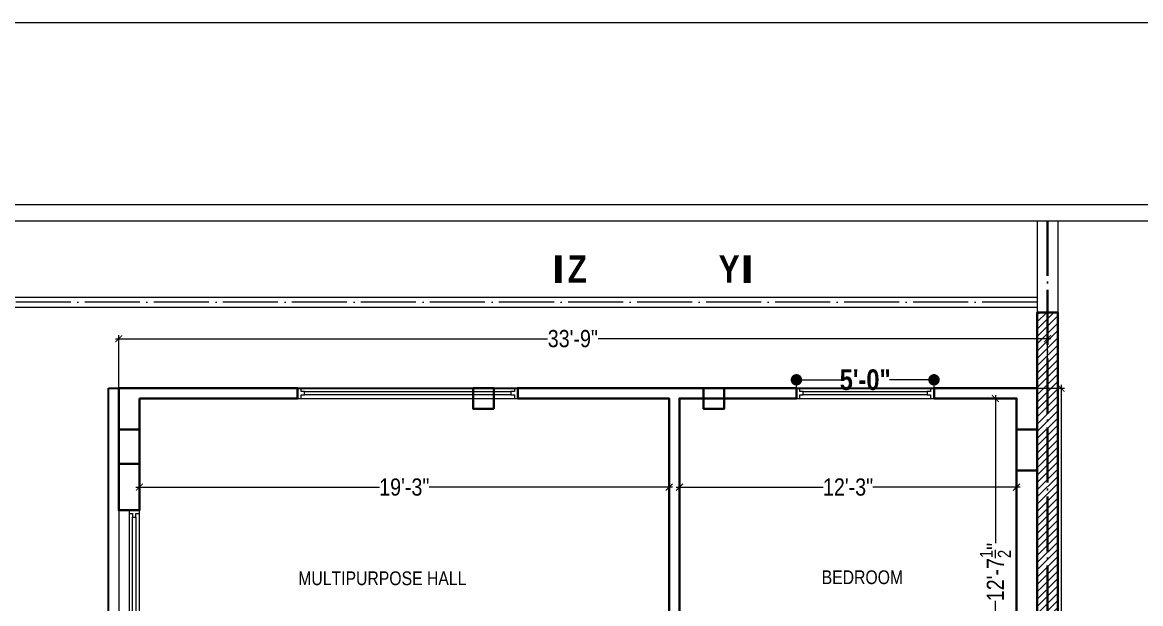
# Model space of a CAD drawing. Header units: millimetres. Extents: x 56222 to 3066687, y -650199 to -121287.
# Drawn here: x 153853.4 to 154341, y -173191.1 to -172937.5 of the extents above; entities that cross this region are included whole.
import ezdxf

# ---------------------------------------------------------------- set-up
doc = ezdxf.new("R2010")
doc.units = ezdxf.units.MM
doc.header["$MEASUREMENT"] = 0
doc.header["$PDMODE"] = 35
doc.linetypes.add('ACAD_ISO04W100', pattern=[30, 24, -3, 0, -3])
doc.layers.get('Defpoints').update_dxf_attribs({"color": 220})
for name, color, linetype, lineweight in [('COLUMN', 1, 'Continuous', 30), ('GROUND FLOOR', 7, 'Continuous', 9), ('GROUND FLOOR  ( HATCH )', 251, 'Continuous', 9), ('SECOND FLOOR', 7, 'Continuous', 9), ('SECOND FLOOR  ( PLINE )', 251, 'Continuous', 30), ('SECOND FLOOR ( DIM )', 7, 'Continuous', 9), ('SECOND FLOOR ( DW_RAIL )', 7, 'Continuous', 9), ('SECOND FLOOR ( TEXT )', 7, 'Continuous', 9), ('SECTION', 7, 'Continuous', 9), ('X_PLOT', 1, 'Continuous', 9), ('X_SHEET', 7, 'Continuous', 9), ('XX~SLAB ( BEAM )~ ( DIM )', 7, 'Continuous', 9)]:
    doc.layers.add(name, color=color, linetype=linetype, lineweight=lineweight)
doc.layers.add('XX~SLAB ( PLINE )', color=251, linetype='Continuous', plot=False)
doc.styles.add("Cn_BT_0'-0", font='swissc.ttf')
doc.styles.add('Cn_BT_7½', font='swissc.ttf', dxfattribs={"height": 7.5})
doc.styles.add('Cn_BT_9 ( BOLD )', font='swisscb.ttf', dxfattribs={"height": 9})
doc.styles.add('KATHA', font='swissc.ttf')
doc.dimstyles.new('Cn_BT_7½', dxfattribs={"dimtxt": 9, "dimasz": 3, "dimexe": 1.5, "dimexo": 0, "dimgap": 0.09, "dimtad": 0, "dimdec": 3, "dimzin": 3, "dimdsep": 46, "dimlunit": 4, "dimtxsty": 'Cn_BT_7½', "dimblk": 'ARCHTICK', "dimcen": 0.09, "dimdle": 1.5, "dimclrd": 251, "dimclre": 251, "dimclrt": 14, "dimadec": 0, "dimazin": 0, "dimtfac": 0.75, "dimtdec": 3, "dimtofl": 0, "dimtmove": 0, "dimatfit": 3, "dimfxl": 0, "dimtolj": 1, "dimtzin": 0, "dimlwd": 15, "dimlwe": 15, "dimarcsym": 0})
doc.dimstyles.new('Cn_BT_9 ( BOLD )', dxfattribs={"dimtxt": 9, "dimasz": 5, "dimexe": 1.5, "dimexo": 0, "dimgap": 0.09, "dimtad": 0, "dimzin": 3, "dimdsep": 46, "dimlunit": 4, "dimtxsty": 'Cn_BT_9 ( BOLD )', "dimblk": 'DOT', "dimcen": 0.09, "dimdle": 1.5, "dimclrd": 251, "dimclre": 251, "dimclrt": 5, "dimadec": 0, "dimazin": 0, "dimtfac": 0.75, "dimtofl": 0, "dimtmove": 0, "dimatfit": 3, "dimfxl": 0, "dimtolj": 1, "dimtzin": 0, "dimlwd": 15, "dimlwe": 15, "dimarcsym": 0})

# ---------------------------------------------------------------- blocks, each defined once
blk = doc.blocks.new('_ArchTick')
at = {"color": 0, "linetype": 'ByBlock', "const_width": 0.15}
blk.add_lwpolyline([(-0.5, -0.5), (0.5, 0.5)], dxfattribs=at)
blk = doc.blocks.new('*D70')
at = {"layer": 'Defpoints', "color": 0, "lineweight": 0, "transparency": 16777216}
for p in [(154295.93, -173097.11), (154291.43, -173407.61), (154306.32, -173407.61)]:
    blk.add_point(p, dxfattribs=at)
at = {"layer": 'SECOND FLOOR ( DIM )', "color": 251, "lineweight": 15, "transparency": 16777216}
for p, q in [((154295.93, -173097.11), (154307.82, -173097.11)), ((154306.32, -173095.61), (154306.32, -173237.2)), ((154306.32, -173409.11), (154306.32, -173267.51)), ((154291.43, -173407.61), (154307.82, -173407.61))]:
    blk.add_line(p, q, dxfattribs=at)
at = {"layer": 'SECOND FLOOR ( DIM )', "color": 251, "lineweight": 15, "transparency": 16777216, "xscale": 3, "yscale": 3, "zscale": 3}
for p, rotation in [((154306.32, -173097.11), 90), ((154306.32, -173407.61), 270)]:
    blk.add_blockref('_ArchTick', p, dxfattribs=dict(at, rotation=rotation))
at = {"layer": 'SECOND FLOOR ( DIM )', "color": 14, "transparency": 16777216, "insert": (154306.32, -173252.36), "char_height": 7.5, "attachment_point": 5, "rotation": 90, "style": 'Cn_BT_7½'}
blk.add_mtext('\\A1;25\'-10{\\H0.75x;\\S1/2;}"', dxfattribs=at)
blk = doc.blocks.new('*D68')
at = {"layer": 'Defpoints', "color": 0, "lineweight": 0, "transparency": 16777216}
for p in [(154286.93, -173101.61), (154277.68, -173253.11), (154286.93, -173253.11)]:
    blk.add_point(p, dxfattribs=at)
at = {"layer": 'SECOND FLOOR ( DIM )', "color": 251, "lineweight": 15, "transparency": 16777216}
for p, q in [((154286.93, -173101.61), (154276.18, -173101.61)), ((154277.68, -173100.11), (154277.68, -173164.82)), ((154277.68, -173254.61), (154277.68, -173189.89)), ((154286.93, -173253.11), (154276.18, -173253.11))]:
    blk.add_line(p, q, dxfattribs=at)
at = {"layer": 'SECOND FLOOR ( DIM )', "color": 251, "lineweight": 15, "transparency": 16777216, "xscale": 3, "yscale": 3, "zscale": 3}
for p, rotation in [((154277.68, -173101.61), 90), ((154277.68, -173253.11), 270)]:
    blk.add_blockref('_ArchTick', p, dxfattribs=dict(at, rotation=rotation))
at = {"layer": 'SECOND FLOOR ( DIM )', "color": 14, "transparency": 16777216, "insert": (154277.68, -173177.36), "char_height": 7.5, "attachment_point": 5, "rotation": 90, "style": 'Cn_BT_7½'}
blk.add_mtext('\\A1;12\'-7{\\H0.75x;\\S1/2;}"', dxfattribs=at)
blk = doc.blocks.new('*D67')
at = {"layer": 'Defpoints', "color": 0, "lineweight": 0, "transparency": 16777216}
for p in [(154139.93, -173130.11), (154286.93, -173130.11), (154286.93, -173140.31)]:
    blk.add_point(p, dxfattribs=at)
at = {"layer": 'SECOND FLOOR ( DIM )', "color": 251, "lineweight": 15, "transparency": 16777216}
for p, q in [((154139.93, -173130.11), (154139.93, -173141.81)), ((154286.93, -173130.11), (154286.93, -173141.81)), ((154138.43, -173140.31), (154202.57, -173140.31)), ((154288.43, -173140.31), (154224.29, -173140.31))]:
    blk.add_line(p, q, dxfattribs=at)
at = {"layer": 'SECOND FLOOR ( DIM )', "color": 251, "lineweight": 15, "transparency": 16777216, "xscale": 3, "yscale": 3, "zscale": 3, "rotation": 180}
blk.add_blockref('_ArchTick', (154139.93, -173140.31), dxfattribs=at)
at = {"layer": 'SECOND FLOOR ( DIM )', "color": 251, "lineweight": 15, "transparency": 16777216, "xscale": 3, "yscale": 3, "zscale": 3}
blk.add_blockref('_ArchTick', (154286.93, -173140.31), dxfattribs=at)
at = {"layer": 'SECOND FLOOR ( DIM )', "color": 14, "transparency": 16777216, "insert": (154213.43, -173140.31), "char_height": 7.5, "attachment_point": 5, "style": 'Cn_BT_7½'}
blk.add_mtext('\\A1;12\'-3"', dxfattribs=at)
blk = doc.blocks.new('*D66')
at = {"layer": 'Defpoints', "color": 0, "lineweight": 0, "transparency": 16777216}
for p in [(153904.43, -173130.11), (154135.43, -173130.11), (153904.43, -173140.31)]:
    blk.add_point(p, dxfattribs=at)
at = {"layer": 'SECOND FLOOR ( DIM )', "color": 251, "lineweight": 15, "transparency": 16777216}
for p, q in [((153904.43, -173130.11), (153904.43, -173141.81)), ((154135.43, -173130.11), (154135.43, -173141.81)), ((153902.93, -173140.31), (154009.07, -173140.31)), ((154136.93, -173140.31), (154030.79, -173140.31))]:
    blk.add_line(p, q, dxfattribs=at)
at = {"layer": 'SECOND FLOOR ( DIM )', "color": 251, "lineweight": 15, "transparency": 16777216, "xscale": 3, "yscale": 3, "zscale": 3, "rotation": 180}
blk.add_blockref('_ArchTick', (153904.43, -173140.31), dxfattribs=at)
at = {"layer": 'SECOND FLOOR ( DIM )', "color": 251, "lineweight": 15, "transparency": 16777216, "xscale": 3, "yscale": 3, "zscale": 3}
blk.add_blockref('_ArchTick', (154135.43, -173140.31), dxfattribs=at)
at = {"layer": 'SECOND FLOOR ( DIM )', "color": 14, "transparency": 16777216, "insert": (154019.93, -173140.31), "char_height": 7.5, "attachment_point": 5, "style": 'Cn_BT_7½'}
blk.add_mtext('\\A1;19\'-3"', dxfattribs=at)
blk = doc.blocks.new('*D65')
at = {"layer": 'Defpoints', "color": 0, "lineweight": 0, "transparency": 16777216}
for p in [(153895.43, -173075.55), (153895.43, -173097.11), (154300.43, -173097.11)]:
    blk.add_point(p, dxfattribs=at)
at = {"layer": 'SECOND FLOOR ( DIM )', "color": 251, "lineweight": 15, "transparency": 16777216}
for p, q in [((153895.43, -173097.11), (153895.43, -173074.05)), ((154300.43, -173097.11), (154300.43, -173074.05)), ((153893.93, -173075.55), (154082.39, -173075.55)), ((154301.93, -173075.55), (154104.46, -173075.55))]:
    blk.add_line(p, q, dxfattribs=at)
at = {"layer": 'SECOND FLOOR ( DIM )', "color": 251, "lineweight": 15, "transparency": 16777216, "xscale": 3, "yscale": 3, "zscale": 3, "rotation": 180}
blk.add_blockref('_ArchTick', (153895.43, -173075.55), dxfattribs=at)
at = {"layer": 'SECOND FLOOR ( DIM )', "color": 251, "lineweight": 15, "transparency": 16777216, "xscale": 3, "yscale": 3, "zscale": 3}
blk.add_blockref('_ArchTick', (154300.43, -173075.55), dxfattribs=at)
at = {"layer": 'SECOND FLOOR ( DIM )', "color": 14, "transparency": 16777216, "insert": (154093.43, -173075.55), "char_height": 7.5, "attachment_point": 5, "style": 'Cn_BT_7½'}
blk.add_mtext('\\A1;33\'-9"', dxfattribs=at)
blk = doc.blocks.new('_Dot')
at = {"color": 0, "linetype": 'ByBlock', "lineweight": -2}
blk.add_line((-0.5, 0), (-1, 0), dxfattribs=at)
at = {"color": 0, "linetype": 'ByBlock', "const_width": 0.5}
blk.add_lwpolyline([(-0.25, 0, 1), (0.25, 0, 1)], format="xyb", close=True, dxfattribs=at)
blk = doc.blocks.new('*D355')
at = {"layer": 'Defpoints', "color": 0, "lineweight": 0, "transparency": 16777216}
for p in [(154250.93, -173093.49), (154190.93, -173097.11), (154250.93, -173097.71)]:
    blk.add_point(p, dxfattribs=at)
at = {"layer": 'XX~SLAB ( BEAM )~ ( DIM )', "color": 251, "lineweight": 15, "transparency": 16777216}
for p, q in [((154190.93, -173097.11), (154190.93, -173091.99)), ((154195.93, -173093.49), (154210.34, -173093.49)), ((154245.93, -173093.49), (154231.51, -173093.49)), ((154250.93, -173097.71), (154250.93, -173091.99))]:
    blk.add_line(p, q, dxfattribs=at)
at = {"layer": 'XX~SLAB ( BEAM )~ ( DIM )', "color": 251, "lineweight": 15, "transparency": 16777216, "xscale": 5, "yscale": 5, "zscale": 5, "rotation": 180}
blk.add_blockref('_Dot', (154190.93, -173093.49), dxfattribs=at)
at = {"layer": 'XX~SLAB ( BEAM )~ ( DIM )', "color": 251, "lineweight": 15, "transparency": 16777216, "xscale": 5, "yscale": 5, "zscale": 5}
blk.add_blockref('_Dot', (154250.93, -173093.49), dxfattribs=at)
at = {"layer": 'XX~SLAB ( BEAM )~ ( DIM )', "color": 5, "transparency": 16777216, "insert": (154220.93, -173093.49), "char_height": 9, "attachment_point": 5, "style": 'Cn_BT_9 ( BOLD )'}
blk.add_mtext('\\A1;5\'-0"', dxfattribs=at)

msp = doc.modelspace()

# ---------------------------------------------------------------- hatches: boundary and pattern name
at = {"layer": 'GROUND FLOOR  ( HATCH )'}
h = msp.add_hatch(dxfattribs=at)
h.set_pattern_fill('ANSI31', color=6, scale=18, style=0)
h.set_pattern_definition([(45, (37764.242, -10788.4306), (-1.590990258, 1.590990258), [])])
h.paths.add_polyline_path([(154304.928, -173064.105), (154295.928, -173064.105), (154295.928, -173407.605), (154304.928, -173407.605)])

# ---------------------------------------------------------------- linework, layer by layer
at = {"layer": 'COLUMN'}
for points in [[(154049.928, -173097.105), (154058.928, -173097.105), (154058.928, -173106.105), (154049.928, -173106.105)], [(154150.428, -173097.105), (154159.428, -173097.105), (154159.428, -173106.105), (154150.428, -173106.105)], [(153895.428, -173115.105), (153904.428, -173115.105), (153904.428, -173130.105), (153895.428, -173130.105)], [(154286.928, -173115.105), (154295.928, -173115.105), (154295.928, -173133.105), (154286.928, -173133.105)]]:
    msp.add_lwpolyline(points, close=True, dxfattribs=at)
at = {"layer": 'GROUND FLOOR'}
for p, q in [((154295.928, -173024.0562), (154295.928, -173544.989)), ((154295.928, -173024.0562), (154295.928, -173121.105)), ((154304.928, -173024.0562), (154304.928, -173544.989)), ((153795.678, -173057.355), (154295.928, -173057.355)), ((153800.178, -173061.855), (154295.928, -173061.855))]:
    msp.add_line(p, q, dxfattribs=at)
at = {"layer": 'GROUND FLOOR', "color": 1, "linetype": 'ACAD_ISO04W100'}
msp.add_line((154300.428, -173024.0562), (154300.428, -173407.605), dxfattribs=at)
msp.add_lwpolyline([(154295.928, -173059.605), (153797.928, -173059.605), (153797.928, -173522.105), (154295.928, -173522.105)], dxfattribs=at)
at = {"layer": 'GROUND FLOOR', "color": 6, "lineweight": 30}
msp.add_lwpolyline([(154304.928, -173064.105), (154295.928, -173064.105), (154295.928, -173407.605), (154304.928, -173407.605)], close=True, dxfattribs=at)
at = {"layer": 'SECOND FLOOR'}
for p, q in [((153895.428, -173097.105), (154295.928, -173097.105)), ((153895.428, -173097.105), (153895.428, -173407.605)), ((153973.428, -173097.105), (153973.428, -173101.605)), ((154069.428, -173097.105), (154069.428, -173101.605)), ((154190.928, -173097.105), (154190.928, -173101.605)), ((154250.928, -173097.105), (154250.928, -173101.605)), ((153904.428, -173253.105), (153904.428, -173101.605)), ((153904.428, -173101.605), (154135.428, -173101.605)), ((154135.428, -173101.605), (154135.428, -173257.605)), ((154139.928, -173101.605), (154286.928, -173101.605)), ((154139.928, -173257.605), (154139.928, -173101.605)), ((154286.928, -173101.605), (154286.928, -173253.105)), ((153904.428, -173150.355), (153895.428, -173150.355))]:
    msp.add_line(p, q, dxfattribs=at)
at = {"layer": 'SECOND FLOOR  ( PLINE )'}
for points in [[(153904.428, -173101.605), (153973.428, -173101.605), (153973.428, -173097.105), (153895.428, -173097.105), (153895.428, -173150.355), (153904.428, -173150.355)], [(154190.928, -173097.105), (154069.428, -173097.105), (154069.428, -173101.605), (154135.428, -173101.605), (154135.428, -173257.605), (154139.928, -173257.605), (154139.928, -173101.605), (154190.928, -173101.605)], [(154295.928, -173097.105), (154250.928, -173097.105), (154250.928, -173101.605), (154286.928, -173101.605), (154286.928, -173253.105), (154255.428, -173253.105), (154255.428, -173257.605), (154286.928, -173257.605), (154286.928, -173385.105), (154222.428, -173385.105), (154222.428, -173389.605), (154286.928, -173389.605), (154286.928, -173407.605), (154295.928, -173407.605)]]:
    msp.add_lwpolyline(points, close=True, dxfattribs=at)
at = {"layer": 'SECOND FLOOR ( DW_RAIL )'}
for points in [[(154069.428, -173097.105), (154067.928, -173097.105), (154067.928, -173098.605), (154066.428, -173098.605), (154066.428, -173100.105), (153976.428, -173100.105), (153976.428, -173098.605), (153974.928, -173098.605), (153974.928, -173097.105), (153973.428, -173097.105), (153973.428, -173101.605), (153974.928, -173101.605), (153974.928, -173100.105), (153976.428, -173100.105), (153976.428, -173098.605), (154066.428, -173098.605), (154066.428, -173100.105), (154067.928, -173100.105), (154067.928, -173101.605), (154069.428, -173101.605), (154069.428, -173097.105), (153973.428, -173097.105), (153973.428, -173101.605), (154069.428, -173101.605)], [(154250.928, -173097.105), (154249.428, -173097.105), (154249.428, -173098.605), (154247.928, -173098.605), (154247.928, -173100.105), (154193.928, -173100.105), (154193.928, -173098.605), (154192.428, -173098.605), (154192.428, -173097.105), (154190.928, -173097.105), (154190.928, -173101.605), (154192.428, -173101.605), (154192.428, -173100.105), (154193.928, -173100.105), (154193.928, -173098.605), (154247.928, -173098.605), (154247.928, -173100.105), (154249.428, -173100.105), (154249.428, -173101.605), (154250.928, -173101.605), (154250.928, -173097.105), (154190.928, -173097.105), (154190.928, -173101.605), (154250.928, -173101.605)], [(153904.428, -173204.355), (153904.428, -173202.855), (153902.928, -173202.855), (153902.928, -173201.355), (153901.428, -173201.355), (153901.428, -173153.355), (153902.928, -173153.355), (153902.928, -173151.855), (153904.428, -173151.855), (153904.428, -173150.355), (153899.928, -173150.355), (153899.928, -173151.855), (153901.428, -173151.855), (153901.428, -173153.355), (153902.928, -173153.355), (153902.928, -173201.355), (153901.428, -173201.355), (153901.428, -173202.855), (153899.928, -173202.855), (153899.928, -173204.355), (153904.428, -173204.355), (153904.428, -173150.355), (153899.928, -173150.355), (153899.928, -173204.355)]]:
    msp.add_lwpolyline(points, close=True, dxfattribs=at)
at = {"layer": 'SECTION'}
msp.add_lwpolyline([(151738.1305, -172937.5341), (154870.4708, -172937.5341), (154870.4708, -174482.123), (151738.1305, -174482.123)], close=True, dxfattribs=at)
at = {"layer": 'SECTION', "color": 5}
for points in [[(154088.591, -173473.6991, 12, 12, 0), (154085.591, -173473.6991, 0, 0, 0), (154085.591, -173045.1976, 12, 12, 0), (154088.591, -173045.1976, 12, 12, 0)], [(154167.965, -173473.6991, 12, 12, 0), (154170.965, -173473.6991, 0, 0, 0), (154170.965, -173045.1976, 12, 12, 0), (154167.965, -173045.1976, 12, 12, 0)]]:
    msp.add_lwpolyline(points, format="xyseb", dxfattribs=at)
at = {"layer": 'X_PLOT', "linetype": 'ACAD_ISO04W100', "lineweight": 30}
msp.add_line((154300.428, -173024.0562), (154300.428, -173519.855), dxfattribs=at)
at = {"layer": 'X_SHEET'}
for points in [[(154510.9897, -173551.989), (153743.8413, -173551.989), (153743.8413, -173017.0562), (154510.9897, -173017.0562)], [(154503.9897, -173544.989), (153750.8413, -173544.989), (153750.8413, -173024.0562), (154503.9897, -173024.0562)]]:
    msp.add_lwpolyline(points, close=True, dxfattribs=at)
at = {"layer": 'XX~SLAB ( PLINE )'}
msp.add_lwpolyline([(153890.928, -173097.105), (154295.928, -173097.105), (154295.928, -173407.605), (154286.928, -173407.605), (154267.1233, -173407.605), (154226.7862, -173407.605), (154201.428, -173407.605), (154054.428, -173407.605), (153981.1845, -173407.605), (153890.928, -173407.605)], close=True, dxfattribs=at)

# ---------------------------------------------------------------- texts
at = {"layer": 'SECOND FLOOR ( TEXT )', "char_height": 6, "attachment_point": 5, "style": 'KATHA'}
for s, insert in [('BEDROOM', (154219.6904, -173179.6585)), ('MULTIPURPOSE HALL', (154010.3563, -173180.113))]:
    msp.add_mtext(s, dxfattribs=dict(at, insert=insert))
at = {"layer": 'SECTION', "color": 5, "char_height": 12, "line_spacing_factor": 1.157143, "style": "Cn_BT_0'-0"}
for s, insert, attachment_point in [('{\\fSwis721 Cn BT|b1|i0|c0|p34;Z}', (154099.565, -173051.1577), 9), ('{\\fSwis721 Cn BT|b1|i0|c0|p34;Y}', (154156.9911, -173051.1577), 7)]:
    msp.add_mtext(s, dxfattribs=dict(at, insert=insert, attachment_point=attachment_point))

# ---------------------------------------------------------------- dimensions: what is measured, and where the dimension line sits
at = {"layer": 'SECOND FLOOR ( DIM )'}
dim = msp.add_linear_dim(base=(153895.428, -173075.5452), p1=(154300.428, -173097.105), p2=(153895.428, -173097.105), dimstyle='Cn_BT_7½', dxfattribs=at)
dim.commit()
dim.dimension.update_dxf_attribs({"geometry": '*D65', "text_midpoint": (154093.428, -173075.5452), "dimtype": 160})
dim = msp.add_linear_dim(base=(154306.3164, -173407.605), p1=(154295.928, -173097.105), p2=(154291.428, -173407.605), angle=90, dimstyle='Cn_BT_7½', override={"dimtmove": 1}, dxfattribs=at)
dim.commit()
dim.dimension.update_dxf_attribs({"geometry": '*D70', "text_midpoint": (154306.3164, -173252.355)})
dim = msp.add_linear_dim(base=(154277.6835, -173253.105), p1=(154286.928, -173101.605), p2=(154286.928, -173253.105), angle=90, dimstyle='Cn_BT_7½', dxfattribs=at)
dim.commit()
dim.dimension.update_dxf_attribs({"geometry": '*D68', "text_midpoint": (154277.6835, -173177.355)})
for base, p1, p2, picture, middle in [((153904.428, -173140.3058), (154135.428, -173130.105), (153904.428, -173130.105), '*D66', (154019.928, -173140.3058)), ((154286.928, -173140.3058), (154139.928, -173130.105), (154286.928, -173130.105), '*D67', (154213.428, -173140.3058))]:
    dim = msp.add_linear_dim(base=base, p1=p1, p2=p2, dimstyle='Cn_BT_7½', dxfattribs=at)
    dim.commit()
    dim.dimension.update_dxf_attribs({"geometry": picture, "text_midpoint": middle})
at = {"layer": 'XX~SLAB ( BEAM )~ ( DIM )'}
dim = msp.add_linear_dim(base=(154250.928, -173093.4931), p1=(154190.928, -173097.105), p2=(154250.928, -173097.709), dimstyle='Cn_BT_9 ( BOLD )', dxfattribs=at)
dim.commit()
dim.dimension.update_dxf_attribs({"geometry": '*D355', "text_midpoint": (154220.928, -173093.4931)})

doc.saveas('drawing.dxf')
